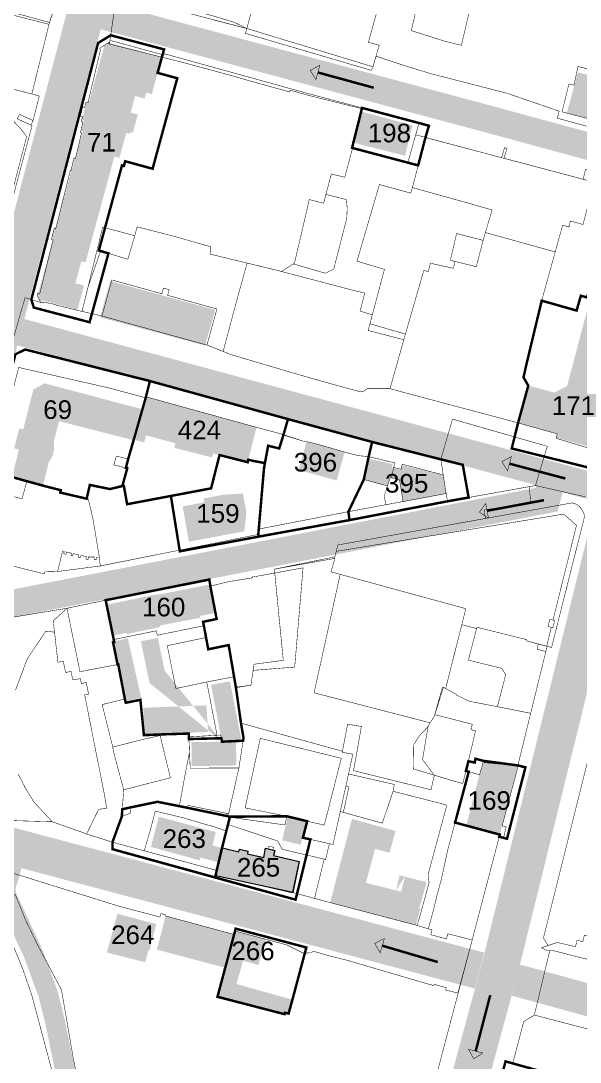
# Model space of a CAD drawing. Header units: millimetres. Extents: x 21689 to 31331, y 37531 to 43751.
# Drawn here: x 26219.4 to 26445.3, y 42605.9 to 43025.9 of the extents above; entities that cross this region are included whole.
import ezdxf

# ---------------------------------------------------------------- set-up
doc = ezdxf.new("R2010")
doc.units = ezdxf.units.MM
doc.linetypes.add('g5_084', pattern=[0.4, 0.2, -0.2])
for name, color, linetype, lineweight, transparency in [('0.1 ОКН', 1, 'Continuous', 9, 0.4), ('00 Дороги', 252, 'Continuous', 9, 0.2), ('24. ценная дореволюц постройка', 192, 'Continuous', 13, 0.4)]:
    doc.layers.add(name, color=color, linetype=linetype, lineweight=lineweight, transparency=transparency)
for name, color, linetype, lineweight in [('0.15 - Видовые раскрытия', 22, 'Continuous', 9), ('00 границы ОКН', 1, 'Continuous', 40), ('00 номер ОКН', 7, 'Continuous', 15), ('00 Разраб границы', 5, 'g5_084', 50), ('CONTUR', 150, 'Continuous', 9)]:
    doc.layers.add(name, color=color, linetype=linetype, lineweight=lineweight)
doc.layers.add('25. ценная историческая застройка сов пер', color=92, linetype='Continuous', lineweight=0, true_color=0x19df16)
doc.styles.get("Standard").update_dxf_attribs({"font": 'arial.ttf'})
doc.linetypes.add('474_2', pattern='A,1,-0.5,[222,geobl2.shx,S=0.1,R=0,X=0,Y=0],-0.5,3', length=5)

# ---------------------------------------------------------------- blocks, each defined once
blk = doc.blocks.new('участки все')
at = {"layer": 'CONTUR', "const_width": 0.2}
for points in [[(3323.12, 5026.21), (3333.41, 5001.28), (3337.07, 4990.71), (3348.86, 4946.46)], [(3350.88, 5403.35), (3344.05, 5382.14), (3337.14, 5354.06), (3340.14, 5353.21), (3337.63, 5343.36), (3336.78, 5341.55), (3337.21, 5341.29), (3321.1, 5280.96)], [(3326.65, 5245), (3334.39, 5271.9), (3340.75, 5269.95), (3339.38, 5272.53), (3339.58, 5273.71), (3340.34, 5273.57), (3345.71, 5295.23), (3345.02, 5295.38), (3346.1, 5299.73), (3346.75, 5299.61), (3352.64, 5323.18), (3352.9, 5323.12), (3354.05, 5328.06), (3354.72, 5327.9), (3357.19, 5338.39), (3356.77, 5338.5), (3357.74, 5342.69), (3357.07, 5342.85), (3357.58, 5344.96), (3356.78, 5345.16), (3357.67, 5348.85), (3358.46, 5348.66), (3358.94, 5350.66), (3359.79, 5350.46), (3364.84, 5371.92), (3364.51, 5372.5), (3368.58, 5375.11), (3370.63, 5389.23)], [(3349.58, 5399.32), (3344.21, 5382.88), (3307.93, 5392.93)], [(3514.53, 5390.66), (3510.54, 5373.67), (3503.35, 5375.48), (3491.67, 5379.2), (3490.33, 5379.63), (3497.71, 5411.38)], [(3410.47, 5383.93), (3423.91, 5380.47), (3423.33, 5378.51), (3474.17, 5363.59), (3474.84, 5365.02), (3476.1, 5369.31), (3486.19, 5365.95), (3493.13, 5363.78), (3498.5, 5362.17), (3528.82, 5354.39), (3550.01, 5347.12), (3549.26, 5344.28), (3584.35, 5334.76)], [(3559.67, 5319.67), (3527.73, 5328.13), (3528.99, 5332.07), (3527.97, 5332.4), (3526.78, 5328.36), (3496.05, 5336.52), (3492.1, 5337.6), (3493.43, 5342.34), (3450.4, 5353.75), (3390.98, 5370.18), (3389.33, 5370.06), (3369.46, 5375.48), (3368.64, 5375.52), (3370.66, 5389.21)], [(3560.59, 5191.56), (3540.46, 5196.13), (3545.21, 5211.94), (3506.95, 5222.92), (3502.25, 5206.69), (3503.21, 5200.4), (3486.63, 5204.74), (3486.21, 5202.68), (3483.2, 5203.44), (3483.69, 5205.23), (3473.11, 5207.79), (3468.91, 5208.17), (3463.49, 5209.6), (3451.12, 5213.16), (3446.57, 5214.06), (3437.8, 5216.92), (3427.84, 5219.6), (3383.79, 5231.75), (3383.1, 5231.5), (3368, 5235.55), (3331.84, 5243.73)], [(3326.65, 5245), (3334.39, 5271.9), (3334.39, 5271.9), (3340.75, 5269.95), (3341.62, 5269.78), (3341.7, 5270.17), (3346.89, 5269.08), (3346.85, 5268.89), (3357.39, 5266.36), (3365.43, 5264.49), (3407.81, 5252.77), (3417.66, 5248.89), (3441.89, 5241.72), (3448.47, 5239.83), (3458.64, 5236.95), (3469.94, 5233.88), (3471.39, 5234.32), (3472.54, 5235.21), (3481.72, 5235.2), (3489.25, 5233.15), (3531.43, 5221.94), (3549.26, 5216.95), (3548.8, 5215.18), (3563.65, 5210.68)], [(3563.9, 5094.52), (3543.64, 5013.61), (3545.55, 5010.58), (3542.9, 5009.7), (3544.29, 5008.88), (3546.21, 5008.51), (3539.99, 4982.53), (3535.69, 4979.91), (3531.26, 4962.97)], [(3490.14, 4919.13), (3514.9, 5012.83), (3525.82, 5054.47), (3527.55, 5054.01), (3528.6, 5058.41), (3526.99, 5058.87), (3533.49, 5083.07), (3533.35, 5083.23), (3538.51, 5104.26), (3544.64, 5129.19), (3545.15, 5131.24), (3546.94, 5130.82), (3560.3, 5183.75)], [(3559.41, 5186.12), (3558.23, 5187.67), (3557.05, 5188.54), (3555.3, 5189.13), (3520.24, 5182.84), (3519.69, 5186.23), (3538.56, 5189.35), (3537.91, 5195.67), (3540.46, 5196.13), (3560.59, 5191.56)], [(3314.17, 5167.51), (3342.12, 5160.48), (3342.35, 5161.32), (3347.52, 5161.45), (3364.8, 5163.68), (3428.55, 5176.41), (3428.75, 5178.57), (3463.28, 5185.26), (3464.94, 5185.58), (3480.13, 5188.4), (3487.01, 5189.67), (3504.38, 5192.89), (3504.92, 5189.77), (3537.91, 5195.67), (3537.91, 5195.67), (3538.56, 5189.35), (3519.69, 5186.23), (3520.24, 5182.84), (3460.65, 5172.14), (3460.04, 5169.59), (3459.47, 5167.35), (3435.04, 5162.4), (3435.2, 5160.81), (3426.09, 5159.2), (3426.16, 5158.88), (3416.72, 5157.38), (3409.2, 5155.57), (3408.84, 5157.79), (3389.22, 5153.91), (3386.14, 5153.3), (3366.99, 5149.52), (3366.92, 5149.87), (3351.31, 5146.62), (3306.37, 5139.21)], [(3321.01, 5193.98), (3333.18, 5190.75), (3335.11, 5197.89), (3341.13, 5196.22), (3348.81, 5194.23), (3348.6, 5193.29), (3359.25, 5190.81), (3359.87, 5190.69), (3361.7, 5183.26), (3364.38, 5167.25), (3363.07, 5167.22), (3363.15, 5166.37), (3362.3, 5166.34), (3362.22, 5167.27), (3359.97, 5167.3), (3359.8, 5166.32), (3358.97, 5166.44), (3359.23, 5167.44), (3357, 5167.94), (3356.68, 5167.05), (3355.82, 5167.27), (3356.06, 5168.15), (3353.83, 5168.67), (3353.59, 5167.73), (3352.9, 5167.9), (3353.13, 5168.84), (3351.13, 5169.33), (3350.9, 5168.39), (3349.99, 5168.62), (3350.22, 5169.55), (3349.54, 5169.73), (3347.52, 5161.45), (3342.35, 5161.32), (3342.12, 5160.48), (3314.17, 5167.51)], [(3306.37, 5139.21), (3351.31, 5146.62), (3345.75, 5141.53), (3346.28, 5136.99), (3342.76, 5137.36), (3335.26, 5126.21), (3330.56, 5113.65)], [(3331.63, 5079.71), (3334.55, 5074.04), (3337.95, 5068.48), (3345.38, 5060.51), (3322.86, 5061.15)], [(3330.56, 5113.65), (3335.26, 5126.21), (3342.76, 5137.36), (3342.76, 5137.36), (3346.28, 5136.99), (3347.65, 5124.84), (3349.8, 5125.29), (3350.76, 5120.7), (3352.93, 5121.15), (3353.66, 5117.74), (3356.75, 5118.24), (3357.14, 5116.28), (3359.1, 5116.67), (3360.04, 5111.96), (3358.46, 5111.65), (3366.45, 5071.32), (3367.37, 5065.9), (3364.1, 5065.55), (3359.23, 5055.59), (3357.72, 5056.16), (3345.38, 5060.51), (3337.95, 5068.48), (3334.55, 5074.04), (3331.63, 5079.71)], [(3322.86, 5061.15), (3345.38, 5060.51), (3357.72, 5056.16), (3359.23, 5055.59), (3369.67, 5052.27), (3411.91, 5040.84), (3411.35, 5038.8), (3428.45, 5035.03), (3442.52, 5031.98), (3457.56, 5027.89), (3492.25, 5018.81), (3497.18, 5017.33), (3498.7, 5016.94), (3498.19, 5014.94), (3504.52, 5013.24), (3505.04, 5015.33), (3514.9, 5012.83), (3509.13, 4991.45), (3504.2, 4992.61), (3504.49, 4993.56), (3499.56, 4994.93), (3499.41, 4994.41), (3493.16, 4996.2), (3464.26, 5004.68), (3456.81, 5006.52), (3450.79, 5008.3), (3449.67, 5007.63), (3446.67, 5007.53), (3440.07, 5010.84), (3431.57, 5013.11), (3419.17, 5016.43), (3418.79, 5015.03), (3391.05, 5022.53), (3391.16, 5022.92), (3389.24, 5023.47), (3388.84, 5022.07), (3387.99, 5022.32), (3382.56, 5023.75), (3378.06, 5024.91), (3372.26, 5026.45), (3316.49, 5043.82)], [(3652.86, 4951.54), (3600.73, 4965.36), (3594.82, 4966.88), (3595.15, 4968.18), (3539.99, 4982.53), (3546.21, 5008.51), (3546.21, 5008.51), (3546.69, 5008.76), (3567.78, 5003.41), (3567.39, 5001.91), (3571.81, 5000.8), (3572.18, 5002.3), (3573.26, 5002.02), (3578.37, 5000.98), (3608.21, 4993.37), (3636.38, 4980.41), (3651.83, 4976.48), (3654.87, 4973.36), (3667.63, 4969.68), (3670.47, 4976.43), (3744.9, 4957.65)]]:
    blk.add_lwpolyline(points, dxfattribs=at)
for points in [[(3408.39, 5497.57), (3422.5, 5493.81), (3433.41, 5491.55), (3466.52, 5482.74), (3466.9, 5482.64), (3475.5, 5479.7), (3485.87, 5476.75), (3496.65, 5473.89), (3489.27, 5450.32), (3494.5, 5448.81), (3486.88, 5423.04), (3468.4, 5428.26), (3463, 5429.78), (3454.4, 5432.35), (3447.05, 5406.68), (3434.11, 5410.25), (3432.44, 5410.72), (3432.15, 5410.79), (3423.92, 5380.48), (3418.86, 5382.94), (3413.91, 5384.47), (3395.75, 5389.77), (3379.16, 5394.36), (3408.39, 5497.57)], [(3486.88, 5423.04), (3468.4, 5428.26), (3463, 5429.78), (3454.4, 5432.35), (3447.05, 5406.68), (3434.11, 5410.25), (3432.44, 5410.72), (3432.15, 5410.79), (3423.92, 5380.48), (3431.74, 5378.09), (3438.67, 5375.98), (3441.08, 5375.26), (3441.6, 5375.12), (3474.82, 5365.02), (3477.37, 5373.72), (3472.99, 5374.9), (3478.19, 5393.61), (3486.88, 5423.04)], [(3376.62, 5392.84), (3379.16, 5394.36), (3395.75, 5389.77), (3413.91, 5384.47), (3418.86, 5382.94), (3423.92, 5380.48), (3376.81, 5392.77), (3376.62, 5392.84)], [(3302.85, 5362.95), (3307.04, 5378.49), (3306.74, 5378.56), (3310.01, 5390.86), (3313.4, 5389.97), (3344.05, 5382.14), (3337.14, 5354.06), (3314.98, 5359.7), (3307.85, 5361.51), (3305.21, 5362.2), (3302.85, 5362.95)], [(3443.17, 5285.84), (3449.13, 5311.47), (3454.91, 5309.98), (3458.03, 5321.77), (3463.46, 5320.47), (3466.63, 5332.26), (3488.93, 5326.35), (3493.42, 5342.34), (3448.68, 5353.54), (3441.4, 5355.59), (3441.21, 5354.87), (3424.53, 5359.5), (3417.06, 5361.67), (3397.43, 5366.95), (3368.06, 5374.31), (3368.57, 5374.61), (3368.58, 5375.11), (3364.51, 5372.5), (3364.84, 5371.92), (3359.79, 5350.46), (3358.94, 5350.66), (3358.46, 5348.66), (3357.67, 5348.85), (3356.78, 5345.16), (3357.58, 5344.96), (3357.07, 5342.85), (3357.74, 5342.69), (3356.77, 5338.5), (3357.19, 5338.39), (3354.72, 5327.9), (3354.05, 5328.06), (3352.9, 5323.12), (3352.64, 5323.18), (3346.75, 5299.61), (3346.1, 5299.73), (3345.02, 5295.38), (3345.71, 5295.23), (3340.34, 5273.57), (3339.58, 5273.71), (3339.38, 5272.53), (3340.75, 5269.95), (3341.62, 5269.78), (3341.7, 5270.17), (3346.89, 5269.08), (3346.85, 5268.89), (3357.39, 5266.36), (3365.73, 5300.34), (3378.69, 5296.9), (3379.64, 5300.47), (3394.51, 5296.66), (3409.38, 5292.41), (3409.06, 5289.48), (3437.99, 5282.47), (3443.17, 5285.84)], [(3553.94, 5358.1), (3555.98, 5357.57), (3557.63, 5365.15), (3567.34, 5362.73), (3568.29, 5366.72), (3586.92, 5362.21), (3587.66, 5364.87), (3604.94, 5360.01), (3604.33, 5357.04), (3598.34, 5334.56), (3589.29, 5337.05), (3588.95, 5336.3), (3584.47, 5337.48), (3584.58, 5338.23), (3551.18, 5346.84), (3553.94, 5358.1)], [(3308.11, 5361.45), (3314.98, 5359.7), (3337.14, 5354.06), (3340.14, 5353.21), (3337.63, 5343.36), (3332.16, 5345.79), (3331.24, 5344.04), (3336.78, 5341.55), (3337.21, 5341.29), (3321.1, 5280.96), (3315.45, 5278.16), (3292.04, 5284.29), (3293.69, 5287.79), (3320.42, 5281.05), (3335.04, 5336.86), (3332.29, 5340.49), (3326.8, 5346.06), (3319.32, 5347.64), (3309.04, 5344.51), (3306.05, 5345.15), (3302.07, 5339.73), (3308.11, 5361.45)], [(3306.05, 5345.15), (3309.04, 5344.51), (3319.32, 5347.64), (3326.8, 5346.06), (3332.29, 5340.49), (3335.04, 5336.86), (3320.42, 5281.05), (3293.69, 5287.79), (3294.64, 5309.61), (3302.07, 5339.73), (3306.05, 5345.15)], [(3332.16, 5345.79), (3337.63, 5343.36), (3336.78, 5341.55), (3331.24, 5344.04), (3332.16, 5345.79)], [(3496.04, 5336.5), (3559.68, 5319.66), (3564.16, 5318.45), (3562.88, 5313.72), (3559.64, 5301.41), (3554.55, 5302.83), (3553.94, 5300.43), (3551.4, 5301.14), (3548.41, 5290.35), (3520.22, 5298.17), (3522.93, 5307.27), (3511.55, 5310.52), (3490.76, 5316.3), (3496.04, 5336.5)], [(3554.55, 5302.83), (3559.64, 5301.41), (3562.88, 5313.72), (3564.16, 5318.45), (3559.68, 5319.66), (3560.65, 5323.64), (3580.36, 5318.34), (3579.35, 5314.55), (3588.18, 5311.97), (3584.65, 5298.85), (3584.25, 5286.04), (3580.98, 5274.07), (3570.45, 5277.05), (3569.66, 5274.3), (3562.51, 5276.31), (3561.29, 5271.98), (3558.76, 5272.68), (3557.07, 5266.7), (3550.45, 5268.57), (3542.96, 5270.69), (3548.41, 5290.35), (3551.4, 5301.14), (3553.94, 5300.43), (3554.55, 5302.83)], [(3507.97, 5286.51), (3506.11, 5287.03), (3508.61, 5297.77), (3519.31, 5295.02), (3520.22, 5298.17), (3522.93, 5307.27), (3511.55, 5310.52), (3490.76, 5316.3), (3490.07, 5314.09), (3477.44, 5317.53), (3468.39, 5286.62), (3479.47, 5283.31), (3473.62, 5261.37), (3487.94, 5257.22), (3495.36, 5282.88), (3497.14, 5282.4), (3498.07, 5285.77), (3507.3, 5283.73), (3507.97, 5286.51)], [(3455.89, 5313.55), (3463.92, 5311.5), (3464.15, 5311.44), (3464.45, 5307.77), (3464.24, 5303.78), (3464.12, 5303.35), (3459.96, 5287.17), (3459.33, 5284.72), (3459, 5283.43), (3455.65, 5281.75), (3442.67, 5285.51), (3443.17, 5285.84), (3449.13, 5311.47), (3454.91, 5309.98), (3455.89, 5313.55)], [(3378.69, 5296.9), (3379.64, 5300.47), (3394.51, 5296.66), (3409.38, 5292.41), (3409.06, 5289.48), (3424.03, 5285.85), (3419.77, 5270.45), (3416.29, 5257.41), (3414.52, 5250.83), (3414.34, 5250.22), (3407.81, 5252.77), (3411.84, 5267.33), (3391.93, 5272.84), (3392.58, 5275.15), (3390.26, 5275.78), (3389.61, 5273.47), (3369.46, 5279.04), (3365.43, 5264.49), (3357.39, 5266.36), (3359.85, 5276.33), (3364.87, 5290.74), (3375.9, 5287.39), (3378.69, 5296.9)], [(3495.36, 5282.88), (3497.14, 5282.4), (3498.07, 5285.77), (3507.3, 5283.73), (3507.97, 5286.51), (3516.57, 5284.39), (3519.31, 5295.02), (3520.22, 5298.17), (3548.41, 5290.35), (3542.96, 5270.69), (3536.83, 5245.12), (3535.63, 5239.78), (3537.54, 5236.42), (3533.42, 5221.38), (3531.43, 5221.94), (3489.25, 5233.15), (3481.72, 5235.2), (3487.94, 5257.22), (3495.36, 5282.88)], [(3424.03, 5285.85), (3436.74, 5282.76), (3466.14, 5275.05), (3471.53, 5273.74), (3469.64, 5266.49), (3474.56, 5264.96), (3473.62, 5261.37), (3472.86, 5258.67), (3487.29, 5254.94), (3481.72, 5235.2), (3472.54, 5235.21), (3471.39, 5234.32), (3469.94, 5233.88), (3458.64, 5236.95), (3448.47, 5239.83), (3441.89, 5241.72), (3417.66, 5248.89), (3414.34, 5250.22), (3414.52, 5250.83), (3416.29, 5257.41), (3419.77, 5270.45), (3424.03, 5285.85)], [(3369.46, 5279.04), (3389.61, 5273.47), (3390.26, 5275.78), (3392.58, 5275.15), (3391.93, 5272.84), (3411.84, 5267.33), (3407.81, 5252.77), (3365.43, 5264.49), (3369.46, 5279.04)], [(3542.96, 5270.69), (3550.45, 5268.57), (3557.07, 5266.7), (3558.76, 5272.68), (3561.29, 5271.98), (3562.51, 5276.31), (3569.66, 5274.3), (3570.45, 5277.05), (3580.98, 5274.07), (3563.65, 5210.68), (3548.8, 5215.18), (3549.26, 5216.95), (3533.42, 5221.38), (3537.54, 5236.42), (3535.63, 5239.78), (3536.83, 5245.12), (3542.96, 5270.69)], [(3331.84, 5243.73), (3368, 5235.55), (3383.1, 5231.5), (3376.03, 5206.82), (3371.19, 5208.01), (3370.28, 5204.45), (3375.65, 5203.09), (3374.63, 5199.37), (3373.65, 5195.91), (3368.65, 5194.7), (3360.54, 5196.36), (3359.25, 5190.81), (3348.6, 5193.29), (3348.81, 5194.23), (3341.12, 5196.22), (3328.62, 5199.69), (3320.81, 5201.82), (3320.92, 5202.22), (3325.3, 5201.22), (3325.69, 5202.98), (3321.33, 5204), (3324.72, 5217.39), (3327.85, 5228.49), (3331.84, 5243.73)], [(3383.79, 5231.75), (3427.84, 5219.6), (3437.8, 5216.92), (3438.69, 5216.48), (3437.01, 5211.08), (3432.52, 5212.18), (3430.85, 5203.1), (3428.75, 5178.57), (3428.55, 5176.41), (3364.8, 5163.68), (3364.31, 5166.91), (3364.26, 5167.25), (3364.38, 5167.25), (3361.7, 5183.26), (3359.87, 5190.69), (3359.25, 5190.81), (3360.54, 5196.36), (3368.65, 5194.7), (3373.65, 5195.91), (3374.63, 5199.37), (3375.65, 5203.09), (3375.1, 5203.22), (3376.03, 5206.82), (3383.11, 5231.5), (3383.79, 5231.75)], [(3506.95, 5222.92), (3545.21, 5211.94), (3540.46, 5196.13), (3504.92, 5189.77), (3504.38, 5192.89), (3503.21, 5200.4), (3502.25, 5206.69), (3506.95, 5222.92)], [(3432.52, 5212.18), (3437.01, 5211.08), (3438.69, 5216.48), (3446.57, 5214.06), (3451.12, 5213.16), (3463.49, 5209.6), (3468.91, 5208.16), (3473.11, 5207.79), (3483.69, 5205.23), (3483.21, 5203.44), (3482.33, 5199.27), (3481.85, 5199.4), (3480.7, 5195.95), (3471.15, 5198.58), (3464.94, 5185.58), (3463.28, 5185.26), (3428.75, 5178.57), (3430.85, 5203.1), (3432.52, 5212.18)], [(3487.01, 5189.67), (3485.57, 5198.4), (3482.33, 5199.27), (3483.2, 5203.44), (3486.21, 5202.68), (3486.63, 5204.74), (3503.21, 5200.4), (3504.38, 5192.89), (3487.01, 5189.67)], [(3487.01, 5189.67), (3485.57, 5198.4), (3482.33, 5199.27), (3481.85, 5199.4), (3479.33, 5191.8), (3480.13, 5188.4), (3487.01, 5189.67)], [(3460.04, 5169.59), (3551.82, 5184.59), (3557.01, 5180.06), (3547.52, 5141.84), (3548.22, 5141.64), (3547.43, 5138.75), (3546.82, 5138.92), (3545.01, 5131.3), (3546.94, 5130.82), (3560.3, 5183.75), (3560.04, 5184.67), (3559.41, 5186.12), (3558.23, 5187.67), (3557.05, 5188.54), (3555.3, 5189.13), (3460.65, 5172.14), (3460.04, 5169.59)], [(3545.01, 5131.3), (3546.82, 5138.92), (3545.51, 5139.28), (3546.29, 5142.17), (3547.52, 5141.84), (3557.01, 5180.06), (3551.82, 5184.59), (3460.04, 5169.59), (3459.47, 5167.35), (3459.47, 5166.75), (3457.9, 5161.31), (3512.33, 5146.46), (3510.7, 5139.99), (3516.68, 5138.43), (3516.81, 5138.95), (3525.29, 5136.86), (3536.93, 5133.96), (3536.86, 5133.73), (3536.8, 5133.49), (3545.01, 5131.3)], [(3451.08, 5112.53), (3497.91, 5100.42), (3496.44, 5098.13), (3493.51, 5095.06), (3491.32, 5091.62), (3491.16, 5081.82), (3499.62, 5079.31), (3498.27, 5073.39), (3467.02, 5081.13), (3470.18, 5098.95), (3464.59, 5099.82), (3462.52, 5088.94), (3421.57, 5100.28), (3419.53, 5114.61), (3425.58, 5115.59), (3425.71, 5116.56), (3426.47, 5121.58), (3426.81, 5124.04), (3438.64, 5125.61), (3435.04, 5162.4), (3459.47, 5166.75), (3457.9, 5161.31), (3461.6, 5160.3), (3451.08, 5112.53)], [(3435.2, 5160.81), (3446.62, 5162.94), (3443.24, 5122.88), (3426.47, 5121.58), (3426.81, 5124.04), (3438.64, 5125.61), (3435.2, 5160.81)], [(3386.14, 5153.3), (3389.22, 5153.91), (3408.84, 5157.79), (3409.2, 5155.57), (3411.73, 5142.3), (3406.29, 5141.17), (3406.57, 5139.59), (3392.73, 5136.75), (3389.73, 5136.14), (3387.78, 5135.74), (3387.43, 5137.54), (3370.2, 5134), (3367.25, 5148.31), (3367, 5149.52), (3386.14, 5153.3)], [(3406.29, 5141.17), (3411.73, 5142.3), (3409.2, 5155.57), (3416.72, 5157.38), (3426.16, 5158.88), (3426.09, 5159.2), (3435.2, 5160.81), (3438.64, 5125.61), (3426.81, 5124.04), (3426.47, 5121.58), (3425.71, 5116.56), (3425.58, 5115.59), (3419.5, 5114.77), (3416.59, 5131.76), (3408.35, 5130.09), (3406.29, 5141.17)], [(3461.6, 5160.3), (3451.08, 5112.53), (3497.91, 5100.42), (3499.59, 5103.02), (3502.87, 5114.76), (3503.24, 5114.54), (3503.3, 5114.76), (3504.19, 5114.27), (3510.7, 5139.99), (3512.33, 5146.46), (3461.6, 5160.3)], [(3351.31, 5146.62), (3366.92, 5149.87), (3367.25, 5148.31), (3370.39, 5133.04), (3369.91, 5132.93), (3371.42, 5125.49), (3371.74, 5123.92), (3356.55, 5121.04), (3351.31, 5146.62)], [(3346.28, 5136.99), (3347.65, 5124.84), (3349.8, 5125.29), (3350.76, 5120.7), (3352.93, 5121.15), (3353.66, 5117.74), (3356.75, 5118.24), (3357.14, 5116.28), (3359.1, 5116.67), (3360.04, 5111.96), (3358.46, 5111.65), (3366.45, 5071.32), (3367.37, 5065.9), (3364.1, 5065.55), (3359.23, 5055.59), (3369.67, 5052.27), (3373.45, 5062.64), (3374.22, 5073.41), (3372.92, 5078.18), (3370.36, 5087.77), (3369.78, 5090.63), (3369.72, 5091.01), (3368.16, 5097.2), (3367.05, 5101.64), (3365.52, 5107.77), (3374.48, 5110), (3374.68, 5110.05), (3372.01, 5123.97), (3371.74, 5123.92), (3356.55, 5121.04), (3351.31, 5146.62), (3345.75, 5141.53), (3346.28, 5136.99)], [(3546.29, 5142.17), (3545.51, 5139.28), (3547.43, 5138.75), (3548.22, 5141.64), (3546.29, 5142.17)], [(3510.69, 5139.99), (3516.68, 5138.43), (3513.37, 5125.7), (3526.89, 5122.37), (3528.43, 5119.82), (3525.09, 5106.94), (3521.35, 5107.64), (3514.63, 5108.96), (3513.32, 5109.27), (3508.5, 5111.69), (3508.55, 5111.84), (3504.19, 5114.27), (3510.69, 5139.99)], [(3513.37, 5125.7), (3516.68, 5138.43), (3516.81, 5138.95), (3525.29, 5136.86), (3536.93, 5133.96), (3536.86, 5133.73), (3536.8, 5133.49), (3541.59, 5132.16), (3541.1, 5130.11), (3544.54, 5129.21), (3544.64, 5129.19), (3538.51, 5104.26), (3525.09, 5106.94), (3528.43, 5119.82), (3526.89, 5122.37), (3513.37, 5125.7)], [(3391.8, 5131.53), (3407.39, 5134.8), (3408.35, 5130.09), (3416.59, 5131.76), (3418.78, 5119), (3407.73, 5116.89), (3395.27, 5114.25), (3391.8, 5131.53)], [(3541.59, 5132.16), (3545.08, 5131.26), (3545.15, 5131.24), (3544.64, 5129.19), (3544.54, 5129.21), (3541.1, 5130.11), (3541.59, 5132.16)], [(3407.74, 5116.89), (3418.78, 5119), (3419.5, 5114.77), (3419.53, 5114.61), (3421.57, 5100.28), (3422.59, 5094.32), (3422.41, 5093.19), (3413.89, 5092.8), (3413.42, 5095.49), (3411.9, 5095.41), (3407.74, 5116.89)], [(3503.3, 5114.76), (3504.19, 5114.27), (3508.55, 5111.84), (3508.5, 5111.69), (3513.32, 5109.27), (3514.63, 5108.96), (3521.35, 5107.64), (3525.09, 5106.94), (3538.51, 5104.26), (3533.35, 5083.23), (3519.31, 5085.11), (3516.24, 5085.94), (3515.95, 5084.41), (3513.37, 5084.92), (3516.27, 5097.27), (3514.41, 5097.63), (3514.94, 5099.83), (3505.53, 5102.25), (3499.82, 5103.7), (3503.3, 5114.76)], [(3369.78, 5090.63), (3382.46, 5093.84), (3388.92, 5095.28), (3388.82, 5095.72), (3382.37, 5095.44), (3380.95, 5109.68), (3375.04, 5108.51), (3374.68, 5110.05), (3374.48, 5110), (3365.52, 5107.77), (3367.05, 5101.64), (3368.16, 5097.2), (3369.72, 5091.01), (3369.78, 5090.63)], [(3497.12, 5099.18), (3499.59, 5103.02), (3499.82, 5103.7), (3505.53, 5102.25), (3514.94, 5099.83), (3514.41, 5097.63), (3516.27, 5097.27), (3513.37, 5084.92), (3511.1, 5075.94), (3507.66, 5076.84), (3499.62, 5079.31), (3494.86, 5085.55), (3497.12, 5099.18)], [(3421.57, 5100.28), (3462.52, 5088.94), (3462.43, 5088.53), (3466.72, 5087.73), (3458.72, 5051.33), (3446.56, 5054.07), (3448.3, 5060.73), (3455.2, 5059.16), (3462.04, 5086.11), (3429.37, 5094.15), (3423.23, 5066.11), (3440.13, 5062.71), (3439.29, 5059.22), (3419.3, 5062.01), (3417.12, 5062.55), (3415.55, 5063.91), (3416.57, 5063.72), (3420.72, 5082.22), (3422.59, 5094.32), (3421.57, 5100.28)], [(3369.78, 5090.63), (3382.46, 5093.84), (3388.92, 5095.28), (3393.05, 5078.24), (3374.22, 5073.41), (3372.92, 5078.18), (3370.36, 5087.77), (3369.78, 5090.63)], [(3399.06, 5079.82), (3400.77, 5088.56), (3400.49, 5096.09), (3388.82, 5095.72), (3388.92, 5095.28), (3393.05, 5078.24), (3374.22, 5073.41), (3373.45, 5062.64), (3376.95, 5064.04), (3376.76, 5066.25), (3387.85, 5068.55), (3396.66, 5066.8), (3399.06, 5079.82)], [(3400.52, 5094.75), (3400.77, 5088.56), (3401.08, 5082.12), (3420.72, 5082.22), (3422.41, 5093.19), (3413.89, 5092.8), (3413.42, 5095.49), (3400.52, 5094.75)], [(3440.13, 5062.71), (3448.3, 5060.73), (3455.2, 5059.16), (3462.04, 5086.11), (3429.37, 5094.15), (3423.23, 5066.11), (3440.13, 5062.71)], [(3420.72, 5082.22), (3401.08, 5082.12), (3400.77, 5088.56), (3399.06, 5079.82), (3396.66, 5066.8), (3399.96, 5066.14), (3400.22, 5067.13), (3416.57, 5063.72), (3420.72, 5082.22)], [(3513.52, 5080.7), (3517.87, 5079.47), (3519.25, 5084.4), (3533.49, 5083.07), (3526.99, 5058.87), (3528.6, 5058.41), (3527.55, 5054.01), (3525.82, 5054.47), (3526.05, 5055.33), (3513.59, 5058.68), (3508, 5060.19), (3513.52, 5080.7)], [(3464.98, 5079.78), (3483.48, 5075.55), (3482.95, 5072.79), (3478.61, 5059.94), (3462.88, 5064.29), (3465.15, 5074.51), (3463.88, 5074.78), (3464.98, 5079.78)], [(3461.64, 5064.63), (3478.61, 5059.94), (3482.95, 5072.79), (3503.97, 5067.44), (3504.6, 5066.96), (3497.06, 5039.07), (3497.5, 5035.95), (3492.75, 5018.66), (3492.25, 5018.81), (3457.56, 5027.89), (3451.26, 5029.61), (3455.15, 5045.44), (3455.72, 5045.31), (3457.25, 5051.67), (3458.72, 5051.33), (3461.64, 5064.63)], [(3386.96, 5064.81), (3396.07, 5062.64), (3398.43, 5062.05), (3407.61, 5059.33), (3410.72, 5058.52), (3415.6, 5056.77), (3415.01, 5053.33), (3414.46, 5051.13), (3411.91, 5040.84), (3382.51, 5048.8), (3385.01, 5057.3), (3386.96, 5064.81)], [(3455.72, 5045.31), (3438.2, 5049.4), (3436.36, 5052.77), (3416.3, 5059.4), (3417.12, 5062.55), (3419.3, 5062.01), (3439.29, 5059.22), (3440.13, 5062.71), (3448.3, 5060.73), (3446.56, 5054.07), (3451.56, 5052.95), (3457.25, 5051.67), (3455.72, 5045.31)], [(3508, 5060.19), (3513.59, 5058.68), (3526.05, 5055.33), (3525.82, 5054.47), (3514.9, 5012.83), (3505.04, 5015.33), (3504.52, 5013.24), (3498.19, 5014.94), (3498.7, 5016.94), (3497.18, 5017.33), (3499.09, 5024.31), (3500.96, 5031.86), (3501.37, 5033.21), (3502.57, 5037.8), (3504.95, 5048.89), (3508, 5060.19)], [(3413.89, 5049.85), (3420.71, 5048.29), (3420.98, 5049.46), (3424.37, 5048.72), (3424.12, 5047.53), (3427.27, 5046.82), (3430.6, 5046.08), (3431.41, 5049.78), (3432.58, 5049.54), (3432.8, 5050.62), (3434.66, 5050.24), (3434.45, 5049.16), (3435.2, 5049), (3434.78, 5046.88), (3444.95, 5044.52), (3442.22, 5031.82), (3428.22, 5035.08), (3424.91, 5035.73), (3411.3, 5038.9), (3412.67, 5044.69), (3413.84, 5049.7), (3413.89, 5049.85)], [(3322.4, 5027.8), (3323.12, 5026.21), (3333.41, 5001.28), (3337.07, 4990.71), (3348.86, 4946.46), (3349.93, 4940.2), (3350.47, 4924.42), (3356.42, 4923.37), (3358.89, 4926.8), (3358.99, 4932.02), (3357.6, 4946.31), (3353.84, 4965.2), (3349.1, 4992.71), (3339.16, 5011.4), (3334.62, 5020.82), (3330.45, 5031.14), (3322.4, 5027.8)], [(3546.21, 5008.51), (3544.29, 5008.88), (3542.9, 5009.7), (3545.55, 5010.58), (3549.24, 5011.82), (3556.61, 5010.12), (3557.25, 5012.65), (3559.57, 5012.23), (3560.2, 5014.76), (3569.07, 5012.44), (3570.12, 5016.67), (3576.56, 5015.05), (3581.64, 5013.77), (3578.37, 5000.98), (3573.26, 5002.02), (3572.18, 5002.3), (3571.81, 5000.8), (3567.39, 5001.91), (3567.78, 5003.41), (3546.69, 5008.76), (3546.21, 5008.51)], [(3535.69, 4979.91), (3539.99, 4982.53), (3595.15, 4968.18), (3594.82, 4966.88), (3590.27, 4949.14), (3585.66, 4956.54), (3585.29, 4954.95), (3582.84, 4955.6), (3581.22, 4947.83), (3543.7, 4959.36), (3531.26, 4962.97), (3535.69, 4979.91)]]:
    blk.add_lwpolyline(points, close=True, dxfattribs=at)
blk = doc.blocks.new('стрелка вид улицы')
at = {"layer": '0.15 - Видовые раскрытия', "linetype": '474_2'}
h = blk.add_hatch(color=256, dxfattribs=at)
h.dxf.hatch_style = 1
h.paths.add_polyline_path([(-23.36, -2.99), (-23.36, 2.99), (-26.54, 0)])
at = {"layer": '0.15 - Видовые раскрытия', "const_width": 0.2}
blk.add_lwpolyline([(-23.36, -2.99), (-23.36, 2.99), (-26.54, 0), (-23.36, -2.99)], dxfattribs=at)
at = {"layer": '0.15 - Видовые раскрытия', "linetype": '474_2', "const_width": 1}
blk.add_lwpolyline([(-23.36, 0), (0, 0)], dxfattribs=at)

msp = doc.modelspace()

# ---------------------------------------------------------------- hatches: boundary and pattern name
at = {"layer": '0.1 ОКН', "lineweight": 30, "transparency": 33554585}
h = msp.add_hatch(color=1, dxfattribs=at)
h.dxf.hatch_style = 1
h.paths.add_polyline_path([(26255.3, 43017.31), (26252.8, 43015.87), (26253.03, 43015.49), (26246.97, 42993.27), (26246.08, 42993.51), (26243.98, 42985.83), (26244.87, 42985.59), (26243.77, 42981.56), (26244.4, 42981.39), (26241.52, 42970.82), (26241.25, 42970.9), (26233.55, 42942.65), (26233.06, 42942.78), (26231.86, 42938.36), (26232.51, 42938.18), (26226.58, 42916.44), (26226.19, 42916.55), (26225.9, 42915.47), (26227.09, 42913.09), (26228.24, 42912.78), (26228.34, 42913.15), (26242.28, 42909.35), (26244.95, 42919.12), (26241.44, 42920.08), (26243.86, 42928.96), (26245.57, 42928.5), (26257.21, 42971.2), (26259.23, 42970.65), (26261.98, 42980.72), (26263.07, 42980.42), (26263.66, 42980.64), (26263.78, 42981.07), (26264.66, 42980.84), (26266.65, 42988.15), (26263.76, 42988.94), (26265.57, 42995.59), (26269.4, 42994.55), (26270.07, 42996.99), (26272.32, 42996.38), (26274.65, 43004.93), (26276.37, 43011.25), (26255.52, 43016.93)])
at = {"layer": '0.1 ОКН', "transparency": 33554585}
h = msp.add_hatch(color=1, dxfattribs=at)
h.dxf.hatch_style = 1
h.paths.add_polyline_path([(26353.76, 42976.78), (26374.54, 42971.49), (26377.53, 42983.72), (26356.86, 42989.39)])
h = msp.add_hatch(color=1, dxfattribs=at)
h.dxf.hatch_style = 1
h.paths.add_polyline_path([(26439.97, 42878.66), (26434.89, 42875.98), (26424.29, 42878.78), (26420.13, 42863.61), (26436.01, 42859.32), (26435.69, 42857.71), (26450.7, 42853.68), (26454.33, 42867.22), (26452.92, 42867.6), (26462.54, 42903.7), (26463.75, 42903.35), (26466.68, 42913.8), (26455.12, 42917.01), (26453.93, 42912.68), (26449.3, 42913.89)])
h = msp.add_hatch(color=1, dxfattribs=at)
h.dxf.hatch_style = 1
edge = h.paths.add_edge_path()
edge.add_line((26234.85, 42864.45), (26264.41, 42856.9))
edge.add_line((26264.41, 42856.9), (26268.02, 42869.36))
edge.add_line((26268.02, 42869.36), (26229.07, 42879.71))
edge.add_line((26229.07, 42879.71), (26224.53, 42877.32))
edge.add_line((26224.53, 42877.32), (26220.42, 42861.18))
edge.add_line((26220.42, 42861.18), (26218.77, 42861.49))
edge.add_line((26218.77, 42861.49), (26216.75, 42853.49))
edge.add_line((26216.75, 42853.49), (26218.66, 42853.05))
edge.add_line((26218.66, 42853.05), (26215.94, 42841.95))
edge.add_line((26215.94, 42841.95), (26228.45, 42838.74))
edge.add_line((26228.45, 42838.74), (26230.81, 42848.21))
edge.add_arc((26224.3, 42853.81), 8.58, 319.3096, 373.2914)
edge.add_line((26232.66, 42855.78), (26234.85, 42864.45))
h = msp.add_hatch(color=1, dxfattribs=at)
h.dxf.hatch_style = 1
h.paths.add_polyline_path([(26297, 42851.46), (26296.59, 42849.83), (26281.34, 42853.71), (26281.85, 42855.55), (26270.02, 42858.7), (26269.24, 42855.92), (26265.57, 42856.84), (26270.54, 42874.11), (26314.58, 42861.95), (26311, 42847.9)])
h = msp.add_hatch(color=1, dxfattribs=at)
h.dxf.hatch_style = 1
h.paths.add_polyline_path([(26346.96, 42840.5), (26331.59, 42844.78), (26334.79, 42856.27), (26350.16, 42851.99)])
h = msp.add_hatch(color=1, dxfattribs=at)
h.dxf.hatch_style = 1
h.paths.add_polyline_path([(26369.55, 42847.11), (26359.99, 42849.31), (26358.01, 42840.71), (26367.58, 42838.51)])
h.paths.add_polyline_path([(26373.14, 42846.79), (26372.66, 42844.81), (26369.24, 42845.73), (26368.32, 42841.73), (26372.27, 42840.56), (26373.57, 42831.81), (26391.29, 42835.26), (26389.93, 42842.6)])
h = msp.add_hatch(color=1, dxfattribs=at)
h.dxf.hatch_style = 1
h.paths.add_polyline_path([(26284.77, 42830.08), (26287.24, 42815.8), (26309.6, 42820.02), (26310.51, 42827.73), (26309.11, 42835.3), (26300.74, 42834.73), (26293.18, 42833.22), (26293.45, 42831.72)])
h = msp.add_hatch(color=1, dxfattribs=at)
h.dxf.hatch_style = 1
h.paths.add_polyline_path([(26256.57, 42777.97), (26262.2, 42779.07), (26262.29, 42778.61), (26275.78, 42781.42), (26275.68, 42782.06), (26291.92, 42785.16), (26291.77, 42785.89), (26298.16, 42787.12), (26295.93, 42798.57), (26276.19, 42794.72), (26273.13, 42794.37), (26254.28, 42790.45)])
h = msp.add_hatch(color=1, dxfattribs=at)
h.dxf.hatch_style = 1
h.paths.add_polyline_path([(26399.27, 42701.39), (26412.8, 42697.68), (26420.08, 42725.61), (26405.89, 42726.91)])
h = msp.add_hatch(color=1, dxfattribs=at)
h.dxf.hatch_style = 1
h.paths.add_polyline_path([(26271.94, 42692.72), (26291.62, 42687.3), (26291.91, 42688.4), (26299.44, 42686.46), (26300.89, 42692.29), (26296.8, 42693.3), (26298.15, 42698.72), (26275.12, 42704.88)])
h = msp.add_hatch(color=1, dxfattribs=at)
h.dxf.hatch_style = 1
h.paths.add_polyline_path([(26307.45, 42690.75), (26307.7, 42691.84), (26311.13, 42691.04), (26310.88, 42689.95), (26317.51, 42688.45), (26318.16, 42692.2), (26321.95, 42691.31), (26321.47, 42689.25), (26331.74, 42686.85), (26329.27, 42674.34), (26298.1, 42681.04), (26300.89, 42692.29)])
h = msp.add_hatch(color=1, dxfattribs=at)
h.dxf.hatch_style = 1
h.paths.add_polyline_path([(26274.1, 42661.59), (26271.36, 42651), (26270.94, 42651.11), (26269.63, 42646.21), (26254.19, 42650.11), (26258.41, 42665.75)])
h = msp.add_hatch(color=1, dxfattribs=at)
h.dxf.hatch_style = 1
h.paths.add_polyline_path([(26302.12, 42644.64), (26305.91, 42658.79), (26318.32, 42655.49), (26315.37, 42645.06), (26309.18, 42646.82), (26306.5, 42637.44), (26329.08, 42631.11), (26327.54, 42625.46), (26299.02, 42632.72), (26299.88, 42635.83)])
at = {"layer": '24. ценная дореволюц постройка'}
h = msp.add_hatch(color=192, dxfattribs=at)
h.dxf.hatch_style = 1
h.paths.add_polyline_path([(26268.82, 42748.85), (26269.2, 42738.19), (26295.04, 42739.05), (26294.37, 42749.78)], flags=16)
h.paths.add_polyline_path([(26256.76, 42775.61), (26262.64, 42776.83), (26267.99, 42752.86), (26261.77, 42751.5)])
edge = h.paths.add_edge_path()
edge.add_line((26267.9, 42775.67), (26274.75, 42777))
edge.add_line((26274.75, 42777), (26278.89, 42757.28))
edge.add_line((26278.89, 42757.28), (26275.24, 42756.5))
edge.add_line((26275.24, 42756.5), (26274.56, 42759.39))
edge.add_line((26274.56, 42759.39), (26271.41, 42758.83))
edge.add_line((26300.69, 42735.16), (26296.39, 42758.09))
edge.add_line((26300.64, 42735.16), (26308.55, 42735.44))
edge.add_line((26308.55, 42735.44), (26303.86, 42759.52))
edge.add_line((26303.86, 42759.52), (26296.25, 42758.06))
edge.add_line((26296.25, 42758.06), (26300.69, 42735.16))
h = msp.add_hatch(color=192, dxfattribs=at)
h.dxf.hatch_style = 1
h.paths.add_polyline_path([(26267.9, 42775.67), (26274.75, 42777), (26278.89, 42757.28), (26275.24, 42756.5), (26274.56, 42759.39), (26271.41, 42758.83)])
h.paths.add_polyline_path([(26300.64, 42735.16), (26308.55, 42735.44), (26303.86, 42759.52), (26296.25, 42758.06)])
h = msp.add_hatch(color=192, dxfattribs=at)
h.dxf.hatch_style = 1
h.paths.add_polyline_path([(26306.45, 42725.59), (26288.46, 42725.31), (26288.31, 42734.97), (26306.3, 42735.25)])
h = msp.add_hatch(color=192, dxfattribs=at)
h.dxf.hatch_style = 1
h.paths.add_polyline_path([(26334.65, 42702.89), (26327.14, 42704.73), (26324.94, 42695.36), (26332.46, 42693.59)])
at = {"layer": '25. ценная историческая застройка сов пер', "lineweight": 30, "true_color": 0x19df16, "transparency": 33554585}
h = msp.add_hatch(color=92, dxfattribs=at)
h.dxf.hatch_style = 1
h.paths.add_polyline_path([(26481.03, 43002.24), (26491.4, 42999.26), (26485.33, 42976.86), (26476.11, 42979.38), (26475.87, 42978.54), (26471.45, 42979.79), (26471.67, 42980.59), (26439.88, 42988.85), (26444.31, 43005.11), (26448.46, 43004.17), (26448.83, 43005.58), (26450.39, 43005.14), (26450, 43003.85), (26453.17, 43002.96), (26453.58, 43004.46), (26458.15, 43003.21), (26457.69, 43001.53), (26475.71, 42997.16), (26476.14, 42998.73), (26479.85, 42997.68)])
h = msp.add_hatch(color=92, dxfattribs=at)
h.dxf.hatch_style = 1
h.paths.add_polyline_path([(26297.93, 42909.32), (26255.49, 42920.96), (26251.41, 42906.33), (26293.8, 42894.95)])
h = msp.add_hatch(color=92, dxfattribs=at)
h.dxf.hatch_style = 1
h.paths.add_polyline_path([(26346.77, 42679.78), (26344.31, 42670.25), (26357.08, 42666.82), (26358.07, 42666.61), (26360.95, 42665.84), (26362.37, 42665.47), (26379, 42661.17), (26380.75, 42667.84), (26380.27, 42667.96), (26381.42, 42671.96), (26383.23, 42678.51), (26372.37, 42681.25), (26370.89, 42675.22), (26358.75, 42678.21), (26362.45, 42691.91), (26368.27, 42690.34), (26370.72, 42699.13), (26353.14, 42704.02)])
edge = h.paths.add_edge_path(flags=16)
edge.add_line((26372.99, 42674.69), (26370.89, 42675.22))
edge.add_line((26374.51, 42680.71), (26372.99, 42674.69))
h = msp.add_hatch(color=92, dxfattribs=at)
h.dxf.hatch_style = 1
h.paths.add_polyline_path([(26301.34, 42644.13), (26274.38, 42651.29), (26277.87, 42664.85), (26285.09, 42662.88), (26305.1, 42657.44)])

# ---------------------------------------------------------------- linework, layer by layer
at = {"layer": '0.1 ОКН', "color": 7}
msp.add_lwpolyline([(26307.45, 42690.75), (26307.7, 42691.84), (26311.13, 42691.04), (26310.88, 42689.95), (26317.51, 42688.45), (26318.16, 42692.2), (26321.95, 42691.31), (26321.47, 42689.25), (26331.74, 42686.85), (26329.27, 42674.34), (26298.1, 42681.04), (26300.89, 42692.29)], close=True, dxfattribs=at)
at = {"layer": '00 границы ОКН', "const_width": 1, "flags": 128}
msp.add_lwpolyline([(26399.14, 42543.93), (26415.1, 42606.21), (26428.47, 42602.5), (26439.52, 42599.29), (26422.57, 42537.1), (26399.14, 42543.93)], close=True, dxfattribs=at)
at = {"layer": '00 Дороги', "lineweight": 9}
for points, const_width in [([(26888.17, 43707.31), (26760.97, 43499.07), (26754.96, 43490.1), (26747.82, 43481.63), (26736.15, 43474.54), (26724.26, 43469.15), (26647.12, 43443.67), (26625.06, 43424.21), (26617.91, 43409.71), (26533.94, 43117.5), (26470.93, 42878.98), (26413.5, 42646.41), (26345.5, 42395.97)], 15), ([(27209.24, 43499.14), (27037.38, 43405.03), (26876.28, 43321.07), (26815.86, 43299.35), (26776.4, 43293.6), (26754.41, 43293.94), (26564, 43337.3), (26500.96, 43343.23), (26354.55, 43310.21), (26319.4, 43288), (26306.54, 43270.19), (26245.37, 43027.94), (26166.79, 42730.3), (26121.38, 42558.5), (26061.96, 42332.12), (25997.51, 42071.83), (25972.36, 41969.76), (25950.24, 41859.92)], 12), ([(26326.27, 43287.05), (26316.67, 43278.04), (26305.05, 43257.44), (26245.37, 43027.94), (26166.79, 42730.3), (26121.38, 42558.5), (26061.96, 42332.12), (25997.51, 42071.83), (25972.36, 41969.76), (25948.76, 41849.3)], 15), ([(26253.07, 43027.84), (26255.5, 43027.16), (26408.33, 42986.25), (26486.07, 42965.15)], 11), ([(26219.4, 42900.35), (26220.82, 42899.95), (26452.94, 42837.45)], 11), ([(26190.2, 42789.78), (26198.7, 42787.57), (26431.7, 42832.78), (26432.89, 42837.24)], 11), ([(26168.1, 42706.06), (26197.56, 42697.77), (26280.9, 42675.67), (26404.64, 42642.83)], 15), ([(26242.27, 42560.56), (26241.7, 42576.32), (26241.03, 42586.1), (26237.23, 42602.9), (26233.42, 42621.48), (26230.38, 42633.63), (26224.59, 42649.39), (26218.13, 42663.35), (26213.67, 42672.94), (26213.2, 42676.34), (26213.73, 42678.18), (26214.58, 42680.5), (26215.81, 42685.16)], 8), ([(26419.27, 42638.95), (26425.35, 42637.34), (26623.22, 42582.93)], 13)]:
    msp.add_lwpolyline(points, dxfattribs=dict(at, const_width=const_width))
at = {"layer": '00 Разраб границы', "ltscale": 5, "const_width": 1}
for points in [[(26224.67, 42910.26), (26247.19, 42904.36), (26254.8, 42932.13), (26251.61, 42933.1), (26250.93, 42933.29), (26260.27, 42967.57), (26261.02, 42967.36), (26261.55, 42969.28), (26272.62, 42966.26), (26282.58, 43002.77), (26274.65, 43004.93), (26276.38, 43011.27), (26277.24, 43014.41), (26255.72, 43020.09), (26250.63, 43016.98), (26223.68, 42913.48), (26224.67, 42910.26)], [(26224.67, 42910.26), (26247.19, 42904.36), (26254.8, 42932.13), (26251.61, 42933.1), (26250.93, 42933.29), (26260.27, 42967.57), (26261.02, 42967.36), (26261.55, 42969.28), (26272.62, 42966.26), (26282.58, 43002.77), (26274.65, 43004.93), (26276.38, 43011.27), (26277.24, 43014.41), (26255.72, 43020.09), (26250.63, 43016.98), (26223.68, 42913.48), (26224.67, 42910.26)], [(26353.38, 42974.62), (26375.68, 42968.71), (26379.84, 42967.62), (26382.78, 42978.86), (26384.17, 42983.61), (26380.17, 42984.7), (26357.2, 42990.79), (26356.85, 42989.39), (26353.16, 42974.68), (26353.38, 42974.62)], [(26353.38, 42974.62), (26375.68, 42968.71), (26379.84, 42967.62), (26382.78, 42978.86), (26384.17, 42983.61), (26380.17, 42984.7), (26357.2, 42990.79), (26356.85, 42989.39), (26353.16, 42974.68), (26353.38, 42974.62)], [(26417.61, 42853.44), (26449.05, 42845.61), (26453.26, 42847.73), (26471.34, 42915.3), (26467.73, 42916.43), (26457.19, 42919.41), (26456.41, 42916.65), (26449.25, 42918.67), (26448.04, 42914.34), (26445.51, 42915.04), (26443.81, 42909.06), (26437.19, 42910.93), (26429.71, 42913.05), (26423.57, 42887.48), (26422.37, 42882.14), (26424.29, 42878.78), (26420.17, 42863.74), (26417.61, 42853.44)], [(26417.61, 42853.44), (26449.05, 42845.61), (26453.26, 42847.73), (26471.34, 42915.3), (26467.73, 42916.43), (26457.19, 42919.41), (26456.41, 42916.65), (26449.25, 42918.67), (26448.04, 42914.34), (26445.51, 42915.04), (26443.81, 42909.06), (26437.19, 42910.93), (26429.71, 42913.05), (26423.57, 42887.48), (26422.37, 42882.14), (26424.29, 42878.78), (26420.17, 42863.74), (26417.61, 42853.44)], [(26207.56, 42844.17), (26205.13, 42844.75), (26217.25, 42891.43), (26221.18, 42893.35), (26271.54, 42880.63), (26269.85, 42873.86), (26262.78, 42849.18), (26261.84, 42845.58), (26262.4, 42845.44), (26261.37, 42841.73), (26260.4, 42838.26), (26255.4, 42837.06), (26247.29, 42838.72), (26246, 42833.17), (26235.35, 42835.65), (26235.55, 42836.59), (26227.86, 42838.58), (26221.86, 42840.24), (26215.37, 42842.04), (26207.56, 42844.17)], [(26207.56, 42844.17), (26205.13, 42844.75), (26217.25, 42891.43), (26221.18, 42893.35), (26271.54, 42880.63), (26269.85, 42873.86), (26262.78, 42849.18), (26261.84, 42845.58), (26262.4, 42845.44), (26261.37, 42841.73), (26260.4, 42838.26), (26255.4, 42837.06), (26247.29, 42838.72), (26246, 42833.17), (26235.35, 42835.65), (26235.55, 42836.59), (26227.86, 42838.58), (26221.86, 42840.24), (26215.37, 42842.04), (26207.56, 42844.17)], [(26317.98, 42847.54), (26319.27, 42854.54), (26323.75, 42853.43), (26325.43, 42858.84), (26327.28, 42865.27), (26361.26, 42856.06), (26359.85, 42850.15), (26357.9, 42840.94), (26351.68, 42827.94), (26352.14, 42824.54), (26315.43, 42817.87), (26315.3, 42818.76), (26315.49, 42820.93), (26317.6, 42845.46), (26317.98, 42847.54)], [(26317.98, 42847.54), (26319.27, 42854.54), (26323.75, 42853.43), (26325.43, 42858.84), (26327.28, 42865.27), (26361.26, 42856.06), (26359.85, 42850.15), (26357.9, 42840.94), (26351.68, 42827.94), (26352.14, 42824.54), (26315.43, 42817.87), (26315.3, 42818.76), (26315.49, 42820.93), (26317.6, 42845.46), (26317.98, 42847.54)], [(26351.68, 42827.94), (26357.9, 42840.94), (26359.85, 42850.15), (26361.26, 42856.06), (26388.99, 42849.05), (26397.85, 42846.83), (26400.21, 42833.65), (26391.67, 42832.12), (26352.14, 42824.54), (26351.68, 42827.94)], [(26351.68, 42827.94), (26357.9, 42840.94), (26359.85, 42850.15), (26361.26, 42856.06), (26388.99, 42849.05), (26397.85, 42846.83), (26400.21, 42833.65), (26391.67, 42832.12), (26352.14, 42824.54), (26351.68, 42827.94)], [(26269.12, 42737.8), (26267.7, 42752.04), (26261.78, 42750.87), (26261.42, 42752.41), (26258.76, 42766.33), (26258.49, 42766.28), (26258.17, 42767.85), (26256.65, 42775.29), (26257.14, 42775.39), (26256.94, 42776.36), (26254, 42790.67), (26253.74, 42791.88), (26253.66, 42792.23), (26295.54, 42800.58), (26295.59, 42800.15), (26295.94, 42797.93), (26298.48, 42784.66), (26293.03, 42783.52), (26293.32, 42781.95), (26295.09, 42772.45), (26303.34, 42774.12), (26305.52, 42761.36), (26306.25, 42757.13), (26306.27, 42756.97), (26308.31, 42742.64), (26309.33, 42736.67), (26309.2, 42735.77), (26309.16, 42735.55), (26300.64, 42735.16), (26300.38, 42736.56), (26300.38, 42736.56), (26287.32, 42736.23), (26287.23, 42738.45), (26275.56, 42738.08), (26269.12, 42737.8)], [(26269.12, 42737.8), (26267.7, 42752.04), (26261.78, 42750.87), (26261.42, 42752.41), (26258.76, 42766.33), (26258.49, 42766.28), (26258.17, 42767.85), (26256.65, 42775.29), (26257.14, 42775.39), (26256.94, 42776.36), (26254, 42790.67), (26253.74, 42791.88), (26253.66, 42792.23), (26295.54, 42800.58), (26295.59, 42800.15), (26295.94, 42797.93), (26298.48, 42784.66), (26293.03, 42783.52), (26293.32, 42781.95), (26295.09, 42772.45), (26303.34, 42774.12), (26305.52, 42761.36), (26306.25, 42757.13), (26306.27, 42756.97), (26308.31, 42742.64), (26309.33, 42736.67), (26309.2, 42735.77), (26309.16, 42735.55), (26300.64, 42735.16), (26300.38, 42736.56), (26300.38, 42736.56), (26287.32, 42736.23), (26287.23, 42738.45), (26275.56, 42738.08), (26269.12, 42737.8)], [(26415.71, 42696.01), (26414.3, 42696.37), (26412.56, 42696.82), (26412.8, 42697.69), (26400.34, 42701.04), (26394.74, 42702.55), (26400.27, 42723.06), (26399.12, 42723.35), (26400.12, 42727.27), (26402.69, 42726.77), (26402.99, 42728.3), (26406.05, 42727.46), (26420.09, 42725.59), (26423.14, 42724.82), (26415.71, 42696.01)], [(26415.71, 42696.01), (26414.3, 42696.37), (26412.56, 42696.82), (26412.8, 42697.69), (26400.34, 42701.04), (26394.74, 42702.55), (26400.27, 42723.06), (26399.12, 42723.35), (26400.12, 42727.27), (26402.69, 42726.77), (26402.99, 42728.3), (26406.05, 42727.46), (26420.09, 42725.59), (26423.14, 42724.82), (26415.71, 42696.01)], [(26256.42, 42691.81), (26297.84, 42680.4), (26298.04, 42681.26), (26300.63, 42692.21), (26303.87, 42704.91), (26286.7, 42708.5), (26274.6, 42710.91), (26263.5, 42708.61), (26260.4, 42707.91), (26260.2, 42705), (26256.42, 42694.62), (26256.42, 42691.81)], [(26256.42, 42691.81), (26297.84, 42680.4), (26298.04, 42681.26), (26300.63, 42692.21), (26303.87, 42704.91), (26286.7, 42708.5), (26274.6, 42710.91), (26263.5, 42708.61), (26260.4, 42707.91), (26260.2, 42705), (26256.42, 42694.62), (26256.42, 42691.81)], [(26303.87, 42704.91), (26300.63, 42692.21), (26298.04, 42681.26), (26297.84, 42680.4), (26330.35, 42671.44), (26336.33, 42695.75), (26333.31, 42696.43), (26335.05, 42703.09), (26326.88, 42705.07), (26303.87, 42704.91)], [(26303.87, 42704.91), (26300.63, 42692.21), (26298.04, 42681.26), (26297.84, 42680.4), (26330.35, 42671.44), (26336.33, 42695.75), (26333.31, 42696.43), (26335.05, 42703.09), (26326.88, 42705.07), (26303.87, 42704.91)], [(26334.7, 42652.16), (26329.08, 42631.11), (26327.54, 42625.47), (26326.07, 42625.84), (26325.9, 42625.27), (26298.81, 42632.27), (26305.54, 42657.39), (26305.91, 42658.79), (26306.17, 42659.75), (26334.7, 42652.16)], [(26334.7, 42652.16), (26329.08, 42631.11), (26327.54, 42625.47), (26326.07, 42625.84), (26325.9, 42625.27), (26298.81, 42632.27), (26305.54, 42657.39), (26305.91, 42658.79), (26306.17, 42659.75), (26334.7, 42652.16)]]:
    msp.add_lwpolyline(points, dxfattribs=at)
for points in [[(26280.01, 42834.28), (26262.35, 42830.95), (26261.03, 42838.34), (26260.4, 42838.26), (26261.37, 42841.73), (26262.4, 42845.44), (26261.83, 42845.57), (26262.78, 42849.18), (26269.85, 42873.86), (26271.54, 42880.63), (26327.28, 42865.27), (26325.43, 42858.84), (26323.75, 42853.43), (26319.27, 42854.54), (26317.98, 42847.54), (26313.38, 42848.38), (26311.26, 42848.92), (26311, 42847.9), (26304.51, 42849.55), (26299.66, 42850.78), (26296.24, 42837.34)], [(26280.01, 42834.28), (26262.35, 42830.95), (26261.03, 42838.34), (26260.4, 42838.26), (26261.37, 42841.73), (26262.4, 42845.44), (26261.83, 42845.57), (26262.78, 42849.18), (26269.85, 42873.86), (26271.54, 42880.63), (26327.28, 42865.27), (26325.43, 42858.84), (26323.75, 42853.43), (26319.27, 42854.54), (26317.98, 42847.54), (26313.38, 42848.38), (26311.26, 42848.92), (26311, 42847.9), (26304.51, 42849.55), (26299.66, 42850.78), (26296.24, 42837.34)], [(26283.61, 42811.95), (26280.01, 42834.28), (26296.24, 42837.34), (26299.66, 42850.78), (26304.51, 42849.55), (26311, 42847.9), (26311.26, 42848.92), (26313.38, 42848.38), (26317.98, 42847.54), (26317.6, 42845.46), (26315.49, 42820.93), (26315.3, 42818.76), (26315.43, 42817.87), (26283.61, 42811.95)], [(26283.61, 42811.95), (26280.01, 42834.28), (26296.24, 42837.34), (26299.66, 42850.78), (26304.51, 42849.55), (26311, 42847.9), (26311.26, 42848.92), (26313.38, 42848.38), (26317.98, 42847.54), (26317.6, 42845.46), (26315.49, 42820.93), (26315.3, 42818.76), (26315.43, 42817.87), (26283.61, 42811.95)]]:
    msp.add_lwpolyline(points, close=True, dxfattribs=at)

# ---------------------------------------------------------------- block references
at = {"layer": '0.15 - Видовые раскрытия'}
for p, rotation in [((26361.88, 42998.93), 344.6992108563906), ((26439.28, 42841.31), 345.146879357527), ((26430.64, 42832.57), 10.53282474664733), ((26387.76, 42646.29), 343.5987132062078), ((26408.94, 42632.94), 75.39824262901217)]:
    msp.add_blockref('стрелка вид улицы', p, dxfattribs=dict(at, rotation=rotation))
at = {"layer": 'CONTUR'}
msp.add_blockref('участки все', (22886.75, 37642.36), dxfattribs=at)

# ---------------------------------------------------------------- texts
at = {"layer": '00 номер ОКН', "color": 4, "char_height": 7.5, "attachment_point": 1}
for s, insert in [('{\\C7;198}', (26359.48, 42984.42)), ('{\\C7;71}', (26246.12, 42980.71)), ('{\\C7;69}', (26228.47, 42872.85)), ('{\\C7;171}', (26433.78, 42874.49)), ('{\\C7;424}', (26282.79, 42864.64)), ('{\\C7;396}', (26329.63, 42851.63)), ('{\\C7;395}', (26366.47, 42843.13)), ('{\\C7;159}', (26290.28, 42830.98)), ('{\\C7;160}', (26268.38, 42793.22)), ('{\\C7;169}', (26399.8, 42715.19)), ('{\\C7;263}', (26276.69, 42699.8)), ('{\\C7;265}', (26306.67, 42688.25)), ('{\\C7;264}', (26255.87, 42661.05)), ('{\\C7;266}', (26304.42, 42654.55))]:
    msp.add_mtext_dynamic_manual_height_columns(s, width=7.5, gutter_width=12.5, heights=[0], dxfattribs=dict(at, insert=insert))

doc.saveas('drawing.dxf')
